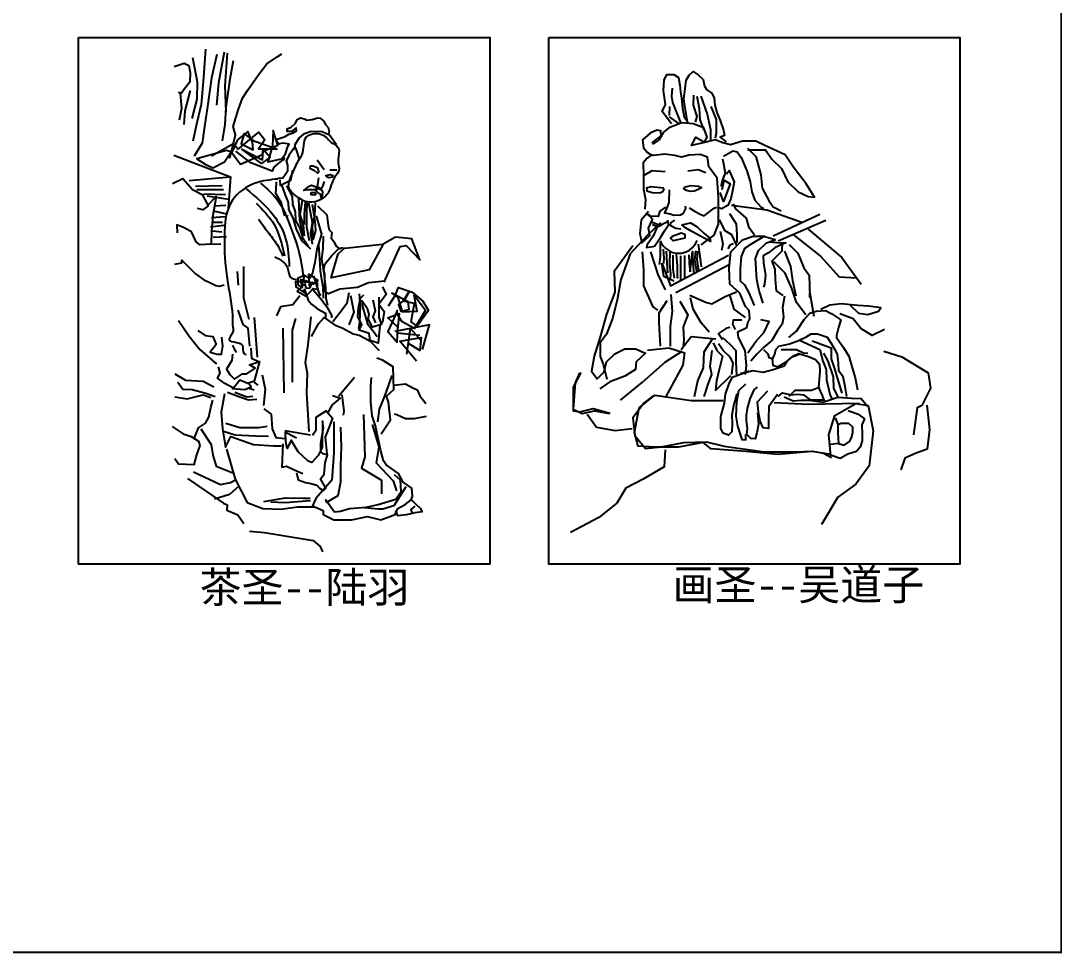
# Model space of a CAD drawing. Header units: millimetres. Extents: x 8114 to 28843, y -5961 to 7687.
# Drawn here: x 20383 to 28843, y -5961 to 1615 of the extents above; entities that cross this region are included whole.
import ezdxf

# ---------------------------------------------------------------- set-up
doc = ezdxf.new("R2010")
doc.units = ezdxf.units.MM
doc.layers.add('PUB_TEXT', color=7, linetype='Continuous', lineweight=0)
doc.layers.add('y', color=3, linetype='Continuous')
doc.layers.add('图层1', color=1, linetype='Continuous')
doc.styles.add('样式 2', font='SimSun.ttf')

msp = doc.modelspace()

# ---------------------------------------------------------------- linework, layer by layer
at = {"color": 3}
for points in [[(20852.7, 1478.1), (24192.1, 1478.1), (24192.1, -2799.7), (20852.7, -2799.7)], [(24671.5, 1478.1), (28010.8, 1478.1), (28010.8, -2799.7), (24671.5, -2799.7)]]:
    msp.add_lwpolyline(points, close=True, dxfattribs=at)
at = {"layer": 'PUB_TEXT', "const_width": 16.1}
msp.add_lwpolyline([(28835, -5952.5), (8121.7, -5952.5), (8121.7, 7678.8), (28835, 7678.8)], close=True, dxfattribs=at)
at = {"layer": '图层1', "color": 3}
for points in [[(21883.8, 1384.5), (21865.4, 1121), (21847, 934.1), (21810.2, 774.8), (21779.5, 636.9)], [(22034.1, 1360), (21988.1, 1111.8), (21972.8, 928)], [(21629.3, 1243.6), (21709, 1271.1), (21748.9, 1252.8), (21758.1, 1194.5), (21755, 1114.9), (21712.1, 1062.8), (21687.5, 1026), (21663, 1032.2)], [(21776.5, 1317.1), (21816.3, 1117.9), (21813.3, 977), (21773.4, 820.7)], [(21975.8, 1341.6), (21932.9, 1151.6), (21899.2, 918.8), (21877.7, 774.8), (21856.2, 621.6), (21791.8, 514.3)], [(22107.7, 1289.5), (22080.1, 1139.4), (22049.4, 912.7), (22040.2, 771.7), (22018.8, 640)], [(22058.6, 1350.8), (22040.2, 1087.3), (22049.4, 872.8)], [(22080.1, 499), (22126.1, 689), (22107.7, 756.4), (22150.6, 897.3), (22184.4, 986.2), (22230.4, 1056.7), (22310.1, 1173.1), (22380.7, 1265), (22466.5, 1323.2), (22503.3, 1347.7)], [(25802.3, 778), (25776.2, 924.8), (25769.6, 980.2), (25779.4, 1061.8), (25789.2, 1133.5), (25812.1, 1172.6), (25844.7, 1202), (25887.1, 1175.9), (25926.3, 1136.8), (25936.1, 1084.6), (25955.7, 1055.2), (25998.1, 1025.9), (26014.5, 986.8), (26021, 928.1), (26037.3, 869.4), (26063.4, 804.1), (26092.8, 725.9), (26099.3, 683.5), (26063.4, 670.4), (26112.4, 631.3)], [(25668.4, 778), (25593.4, 879.1), (25619.5, 934.6), (25603.2, 1048.7), (25609.7, 1133.5), (25632.5, 1179.2), (25688, 1179.2), (25727.2, 1153.1), (25737, 1091.1), (25743.5, 1038.9), (25750, 986.8), (25759.8, 902), (25772.9, 833.5), (25802.3, 794.3)], [(21678.3, 1023), (21687.5, 903.5), (21669.1, 808.5)], [(21758.1, 1047.5), (21715.1, 882), (21705.9, 771.7)], [(25675, 1068.3), (25668.4, 999.8), (25678.2, 950.9), (25743.5, 787.8)], [(25848, 1009.6), (25844.7, 928.1), (25874.1, 836.7), (25861, 791.1)], [(25874.1, 1003.1), (25893.7, 902), (25900.2, 810.7), (25932.8, 725.9)], [(25906.7, 1003.1), (25959, 856.3), (25985.1, 732.4), (25985.1, 641.1)], [(25652.1, 918.3), (25648.9, 846.5)], [(25988.3, 918.3), (26030.8, 813.9), (26030.8, 703), (26024.2, 660.6)], [(22525.2, 479.1), (22505, 497.5), (22534.4, 534.2), (22552.8, 593.1), (22562.1, 611.5), (22534.4, 618.9), (22508.7, 620.7), (22484.7, 615.2), (22479.2, 613.3), (22468.2, 626.2), (22460.8, 640.9), (22466.3, 653.8), (22506.8, 666.7), (22530.8, 675.9), (22560.2, 692.4), (22589.7, 701.6), (22622.8, 721.9), (22621, 745.8), (22582.3, 716.3), (22545.5, 716.3), (22545.5, 736.6), (22580.5, 751.3), (22613.6, 782.6), (22628.3, 812), (22654.1, 826.7), (22694.6, 815.7), (22700.1, 808.3), (22749.9, 812), (22792.2, 826.7), (22816.1, 824.9), (22841.9, 801), (22858.5, 773.4), (22880.6, 747.6), (22887.9, 716.3), (22882.4, 692.4)], [(26289.5, 565.1), (26433.8, 565.1), (26484.3, 489.4), (26563.6, 413.7), (26614.1, 305.6), (26697.1, 226.3), (26780, 186.7), (26830.5, 183.1), (26762, 291.2), (26657.4, 428.1), (26592.5, 525.4), (26426.5, 601.1), (26354.4, 637.1), (26246.2, 637.1), (26148.8, 608.3), (26087.5, 622.7), (26022.6, 648), (25925.2, 622.7), (25831.4, 601.1), (25867.5, 669.6), (25936, 629.9), (25957.6, 669.6), (25932.4, 745.2), (25845.8, 777.7), (25752, 784.9), (25647.4, 745.2), (25604.2, 709.2), (25568.1, 648), (25521.2, 615.5), (25514, 626.3), (25586.1, 680.4), (25582.5, 720), (25550.1, 727.2), (25495.9, 702), (25434.6, 648), (25441.5, 583.7), (25473.6, 544.5), (25512.9, 520.7)], [(25648.9, 833.5), (25727.2, 781.3)], [(21932.6, 517.6), (22110.7, 618.7), (22149.3, 570.6), (22317.8, 710.1), (22365.9, 647.5), (22313, 575.4), (22390, 575.4), (22462.2, 570.6), (22284.1, 633.1), (22197.4, 700.4), (22173.3, 613.9), (22269.6, 565.8), (22264.8, 628.3), (22226.3, 714.9), (22144.4, 647.5), (22096.3, 546.5), (22053, 560.9), (21812.2, 493.6), (21879.6, 450.3), (21942.2, 421.4), (22038.5, 469.5), (22091.5, 551.3), (22168.5, 450.3), (22346.7, 527.3), (22351.5, 570.6), (22409.3, 508), (22337.1, 455.1), (22178.2, 570.6), (22346.7, 484), (22351.5, 556.1), (22471.9, 604.2), (22433.4, 724.5), (22428.5, 599.4), (22390, 469.5), (22524.8, 498.4), (22438.2, 426.2), (22423.7, 392.6), (22250.4, 459.9), (22130, 556.1)], [(22948.7, 606), (22889.8, 686.9), (22830.9, 712.7), (22742.5, 716.3), (22679.9, 694.3), (22644.9, 664.8), (22609.9, 606), (22609.9, 569.2)], [(21626.6, 523.3), (22086.8, 346.2), (22068, 89.9)], [(22646, 489.8), (22623.7, 566.4), (22610.9, 591.9), (22591.7, 566.4), (22563, 524.9), (22553.4, 502.6), (22537.4, 477), (22550.2, 441.9), (22550.2, 390.9), (22511.9, 336.6), (22470.4, 333.4)], [(25910.7, -205), (26016.4, -127.8), (26049.9, -37.7), (26049.9, 26.6), (26049.9, 106.4), (26049.9, 181.1), (26039.6, 336.1), (25972.6, 428.8), (25962.3, 506), (25903, 529.2), (25812.8, 524), (25751, 506), (25696.9, 521.4), (25614.5, 531.7), (25524.3, 521.4), (25506.2, 526.6), (25472.8, 498.3), (25439.3, 459.7), (25441.8, 351.6), (25441.8, 246), (25457.3, 163.7), (25452.1, 83.9)], [(26091.1, 514.6), (26166.8, 557.9), (26202.9, 550.7), (26235.4, 503.8), (26282.3, 395.7), (26307.5, 305.6), (26321.9, 226.3), (26347.2, 157.9), (26397.7, 100.2), (26419.3, 89.4)], [(26285.9, 579.5), (26354.4, 511), (26394.1, 363.3), (26404.9, 255.2), (26462.6, 150.7), (26495.1, 103.8), (26560, 71.4)], [(22808, 382.7), (22794.9, 416.3), (22757.5, 435), (22733.2, 435), (22731.4, 418.2), (22768.7, 397.7), (22793, 377.1), (22804.2, 384.6)], [(22847.2, 403.3), (22791.2, 483.5)], [(26083.9, 493), (26094.7, 439), (26105.5, 377.7), (26087.5, 330.8), (26069.5, 269.6)], [(21751.1, 316), (22083.1, 346.2)], [(22486.3, 323.9), (22489.5, 276), (22540.6, 304.7), (22575.8, 320.7), (22591.7, 403.6)], [(22800.5, 339.8), (22794.9, 300.6), (22791.2, 268.9), (22813.6, 255.8), (22828.5, 255.8), (22839.7, 276.3), (22849.1, 309.9)], [(22862.2, 358.5), (22899.5, 365.9), (22916.4, 356.6), (22914.5, 343.5), (22884.6, 339.8), (22867.8, 347.3), (22860.3, 362.2)], [(22893.9, 405.1), (22950, 405.1)], [(25617, 387.6), (25508.8, 395.3), (25449.6, 361.9)], [(25802.5, 395.3), (25885, 405.6), (25946.8, 382.4)], [(26116.3, 370.5), (26138, 399.3), (26177.7, 305.6), (26166.8, 248), (26152.4, 168.7), (26127.2, 114.6), (26076.7, 85.8), (26044.2, 96.6)], [(21615.1, 292.7), (21698.1, 334.2), (21777.3, 243.7), (21856.5, 202.3), (21905.5, 111.8), (21860.3, 77.9), (21818.8, 89.2)], [(21802.3, 271), (22018.8, 276.3)], [(22457.3, 305.8), (22455.6, 242.8), (22452.2, 215.6), (22494.8, 140.7), (22522.1, 38.6), (22554.4, 26.7)], [(22501.5, 282.3), (22527, 207.4), (22554.3, 139.3), (22557.7, 81.4), (22591.8, 13.4), (22620.7, -76.9), (22663.6, -169.4), (22735.1, -237.5)], [(22540.8, 273.5), (22586.8, 188.4), (22590.2, 123.7), (22610.7, 62.4), (22614.1, -7.4), (22649.8, -70.3), (22672, -145.2), (22718, -213.3)], [(22773.9, 241.1), (22719.9, 242.3), (22681.6, 235.1), (22725.9, 269.9), (22745.1, 278.2), (22783.5, 266.3), (22783.5, 245.9)], [(25606.7, 253.7), (25501.1, 266.6), (25465, 253.7), (25467.6, 233.2), (25511.4, 220.3), (25573.2, 217.7), (25599, 228), (25611.9, 251.2)], [(25771.6, 264), (25825.7, 276.9), (25887.6, 271.8), (25913.3, 261.5), (25897.9, 248.6), (25856.6, 230.6), (25823.1, 228), (25792.2, 235.7), (25769, 248.6), (25771.6, 261.5)], [(26080.3, 244.4), (26098.3, 320), (26145.2, 291.2), (26091.1, 147.1), (26065.8, 219.1)], [(21901.8, 115.6), (21969.7, 187.2), (21943.3, 32.7), (21932, -91.7), (21928.2, -201), (21837.6, -204.8), (21807.5, -182.1), (21769.7, -99.2), (21705.6, -65.3), (21649, -42.7), (21652.8, -106.8)], [(21812.8, 244.6), (22029.4, 244.6)], [(21865.7, 207.7), (22045.2, 202.4)], [(21897.3, 191.8), (22071.6, 165.5)], [(22637.9, 181.3), (22641, 99), (22647.4, -2.4), (22675.9, -125.9)], [(22740.3, 200.4), (22743.9, 220.7), (22773.9, 219.6), (22782.3, 207.6), (22771.5, 196.8), (22746.3, 200.4), (22737.9, 205.2)], [(22772.7, 239.9), (22787.1, 247.1), (22805.1, 251.9), (22825.5, 241.1), (22833.8, 224.3), (22830.3, 195.6), (22823.1, 175.2), (22819.5, 198), (22812.3, 210), (22796.7, 219.6), (22781.1, 232.7), (22778.7, 242.3)], [(25650.5, 240.9), (25648, 137.9), (25627.3, 89), (25611.9, 55.6), (25658.3, 45.3), (25689.2, 35), (25743.3, 37.5), (25766.5, 53), (25784.5, 89), (25781.9, 109.6)], [(21954.1, 110.2), (22049.1, 115.6)], [(22669.6, 152.8), (22650.5, 42), (22675.9, -46.7), (22685.4, -132.2)], [(22691.8, 140.2), (22685.4, 45.1), (22685.4, -40.4)], [(22707.6, 146.5), (22704.4, 45.1), (22704.4, -59.4), (22726.6, -170.3)], [(22720.3, 137), (22748.8, -24.6), (22736.2, -110.1), (22748.8, -198.8)], [(22774.2, 137), (22767.9, 35.6), (22748.8, -53.1), (22755.2, -167.1)], [(22748.8, 121.2), (22771, -11.9), (22777.4, -87.9), (22758.3, -157.6)], [(22791.9, 111.5), (22870, 37.7), (22878.7, -49), (22887.4, -83.7), (22909.1, -105.4), (22904.8, -148.8), (22922.1, -174.8), (22939.5, -205.2), (22948.2, -218.2), (22978.6, -239.9)], [(25619.6, 101.9), (25573.2, 68.4), (25560.4, 24.7), (25493.4, 27.2), (25472.8, 45.3)], [(25812.8, 94.2), (25861.8, 65.9), (25903, 42.7), (25933.9, 29.8), (25959.7, 50.4), (26016.4, 91.6), (26034.4, 101.9)], [(26156.1, 116.5), (26444.7, 77.7), (26729, -21.3)], [(26342.3, -126.4), (26301, -67.4), (26277.3, 12.3), (26191.7, 86.1), (26173.9, 127.4)], [(21932.4, 18), (22043.7, 26.1)], [(21948.7, 69.5), (22054.5, 47.8)], [(22783.2, 29.1), (22826.6, -118.4), (22787.5, -239.9), (22770.2, -348.3), (22748.5, -443.7), (22726.8, -478.4), (22696.4, -456.7)], [(25482, 64.1), (25422.4, -6.2), (25411.5, -114.5), (25427.8, -190.2), (25492.8, -130.7), (25482, -71.2), (25514.5, -0.8), (25482, 42.5)], [(26203.5, -185.4), (26203.5, -120.5), (26197.6, -37.9), (26144.4, 47.7)], [(26496.4, -133.1), (26875.5, 43.3)], [(21924.2, -58), (22032.8, -44.4)], [(21943.2, -20), (22022, -20)], [(25579, -27.2), (25471.8, -129.2), (25334, -277.2), (25257.4, -486.3), (25226.7, -654.6), (25191, -802.6), (25139.9, -930.1), (25088.9, -1001.5), (25088.9, -1113.7), (25114.4, -1174.9), (25145, -1297.4)], [(25644.5, -17), (25552.4, -60.3), (25519.9, -136.1), (25471.1, -206.5), (25465.7, -228.1), (25530.7, -217.3), (25579.5, -146.9), (25612, -92.8), (25644.5, -44.1), (25639.1, -6.2)], [(25498.2, -17), (25584.9, -49.5), (25557.8, -60.3), (25514.5, -44.1)], [(25694.3, -6.2), (25660.8, -26.8), (25658.3, -44.8), (25704.6, -70.6), (25745.9, -75.7)], [(25752.8, -44.1), (25823.2, -27.9), (25877.4, -60.3), (25931.1, -111), (25980.3, -152.3), (25985.8, -179.4), (25899, -132.9), (25834.7, -96.9), (25783.3, -66.1), (25752.8, -44.1)], [(26200.5, -212), (26159.2, -123.5), (26106, -91), (26058.7, -2.5)], [(26535.2, -171.9), (26922.8, -4)], [(26780.7, -77.2), (27052.1, -309.6), (27211.4, -524.7)], [(21940.5, -90.5), (22016.5, -98.6)], [(21946, -142), (22054.5, -136.6)], [(22839.6, -135.8), (22835.3, -235.5), (22826.6, -322.3), (22844, -430.7), (22857, -552.1), (22861.3, -638.9), (22874.4, -695.3)], [(23334.6, -508.8), (23464.8, -218.2), (23512.6, -209.5), (23625.4, -326.6), (23560.3, -157.5), (23425.7, -144.4), (23325.9, -200.8), (23213, -409), (22904.8, -474.1), (22961.2, -278.9), (23013.3, -231.2), (23321.5, -200.8)], [(25673.7, -134.9), (25748.4, -106.6), (25776.8, -119.5), (25776.8, -150.4), (25681.4, -173.5), (25660.8, -150.4), (25681.4, -134.9)], [(26064.6, -94), (26085.3, -197.3), (26076.4, -250.4)], [(26270.4, -1260.1), (26278.2, -1186.7), (26266.6, -1062.9), (26212.4, -958.6), (26208.5, -912.2), (26282, -877.4), (26289.8, -838.7), (26305.2, -807.8), (26301.4, -738.2), (26270.4, -707.3), (26224, -599.1), (26142.7, -525.6), (26138.9, -394.2), (26150.5, -262.7), (26247.2, -166.1), (26332.3, -135.2), (26425.2, -135.2), (26316.9, -200.9), (26262.7, -235.7), (26235.6, -301.4), (26227.9, -401.9), (26227.9, -498.6), (26262.7, -529.5), (26297.5, -595.2), (26340.1, -699.6)], [(26413.6, -680.2), (26382.6, -579.7), (26363.3, -487), (26351.7, -316.9), (26374.9, -251.1), (26440.7, -189.3), (26487.1, -173.8), (26510.3, -166.1), (26436.8, -142.9), (26382.6, -135.2)], [(26660.1, -124.5), (26879.8, -296.7), (27030.5, -464.5), (27172.7, -473.1)], [(21940.5, -199), (22008.4, -196.3)], [(22800.6, -205.2), (22809.2, -317.9), (22813.6, -417.7), (22822.3, -469.7), (22835.3, -552.1), (22839.6, -621.5), (22839.6, -638.9)], [(23338.9, -500.1), (23208.7, -513.1), (23117.5, -552.1), (22974.2, -565.2), (22883.1, -604.2), (22848.3, -578.2), (22852.7, -504.4), (22852.7, -443.7), (22844, -413.3), (22852.7, -361.3), (22909.1, -291.9), (22965.5, -235.5), (23004.6, -226.8)], [(25356.2, -212.6), (25203, -421.7), (25208.1, -590), (25141.7, -768.6), (25090.7, -952.2), (25039.6, -1110.3), (25019.2, -1232.8), (25065.1, -1294), (25121.3, -1237.9), (25141.7, -1156.2), (25208.1, -1089.9), (25289.8, -1049.1), (25376.6, -1049.1), (25458.3, -1084.8), (25381.7, -1156.2), (25376.6, -1217.5), (25289.8, -1273.6), (25167.3, -1319.5), (25085.6, -1375.6)], [(25576.6, -185), (25578.4, -300), (25569.3, -365.7)], [(25600.3, -239.7), (25605.8, -314.6), (25604, -358.4)], [(25885.3, -199.6), (25896.2, -279.9), (25910.9, -383.9)], [(26173.9, -197.3), (26144.4, -209.1), (26126.7, -238.6)], [(26467.8, -181.6), (26552.9, -189.3), (26599.3, -189.3), (26510.3, -228), (26456.2, -270.5), (26413.6, -293.7), (26417.5, -355.5), (26432.9, -452.2), (26425.2, -525.6), (26417.5, -548.8)], [(26576.1, -618.4), (26521.9, -579.7), (26514.2, -487), (26510.3, -405.8), (26487.1, -336.2), (26568.4, -255), (26572.2, -185.4)], [(26625.3, -201.8), (26695.7, -272.2), (26744.4, -391.2), (26787.8, -450.8), (26793.2, -629.4), (26793.2, -596.9), (26825.7, -786.3)], [(21633.3, -362.2), (21691.4, -351.6), (21691.4, -330.5), (21802.3, -441.3), (21870.9, -488.8), (21913.2, -509.9), (21966, -536.3), (21997.7, -541.6), (22034.7, -531)], [(25558.1, -737.6), (25520.2, -710.5), (25444.3, -537.4), (25444.3, -407.5), (25433.5, -261.3)], [(25498.5, -261.3), (25558.1, -445.4), (25617.7, -569.8)], [(25590.6, -353.3), (25661, -537.4), (26132.3, -288.4)], [(25625.9, -258), (25631.4, -351.1), (25636.8, -433.2)], [(25655.1, -265.3), (25653.3, -360.2), (25660.6, -444.1), (25658.8, -482.5)], [(25678.9, -289), (25680.7, -402.2), (25689.8, -477)], [(25706.3, -283.5), (25715.4, -376.6), (25715.4, -469.7), (25722.7, -475.2)], [(25742.8, -294.5), (25742.8, -374.8), (25742.8, -469.7), (25742.8, -502.5)], [(25773.8, -292.7), (25773.8, -389.4), (25773.8, -469.7)], [(25810.4, -287.2), (25812.2, -356.5), (25821.3, -425.9)], [(25821.3, -425.9), (25839.6, -259.8), (25839.6, -331), (25850.6, -435)], [(25863.4, -254.3), (25856.1, -331), (25874.3, -429.5)], [(25879.8, -258), (25874.3, -325.5), (25888.9, -413.1)], [(26587.3, -255.9), (26636.1, -380.4), (26652.3, -494.1), (26679.4, -618.5)], [(22140.3, -421), (22148.9, -532.9)], [(22192, -382.3), (22192, -636.3), (22235.1, -808.5)], [(25688.1, -499.5), (25606.8, -461.6), (25590.6, -353.3)], [(25704.3, -591.5), (26137.7, -364.2)], [(26760.7, -775.5), (26684.9, -672.7), (26646.9, -559), (26592.8, -434.5), (26500.7, -342.5)], [(22674.7, -556.5), (22635.6, -530.5), (22635.6, -474.1), (22687.7, -452.4), (22666, -534.8), (22657.3, -487.1), (22726.8, -504.4), (22726.8, -539.1), (22722.4, -443.7), (22796.2, -495.8), (22774.5, -513.1), (22757.1, -526.1), (22748.5, -508.8), (22726.8, -556.5), (22700.7, -560.8), (22692, -521.8), (22626.9, -582.5), (22700.7, -621.5), (22757.1, -560.8), (22791.9, -565.2), (22791.9, -517.4), (22613.9, -504.4), (22618.2, -547.8), (22696.4, -599.9)], [(22761.5, -456.7), (22804.9, -595.5), (22817.9, -617.2)], [(22670.3, -586.8), (22687.7, -569.5), (22718.1, -656.2), (22744.1, -686.6), (22791.9, -725.6), (22857, -760.3), (22857, -795)], [(22748.5, -560.8), (22822.3, -647.6), (22870, -708.3), (22909.1, -782), (22904.8, -799.4)], [(23321.5, -547.8), (23351.9, -608.5), (23291.1, -686.6), (23334.6, -747.3), (23321.5, -834.1), (23299.8, -860.1), (23291.1, -946.8), (23286.8, -1003.2), (23221.7, -981.5), (23213, -925.1), (23130.5, -899.1), (23152.2, -851.4), (23121.8, -790.7), (23126.2, -717), (23143.5, -638.9), (23169.6, -612.9)], [(23368.7, -701.1), (23422.1, -623.6), (23451.2, -550.9), (23562.8, -589.7), (23650.1, -662.4), (23693.8, -739.9), (23601.6, -865.9), (23553.1, -832), (23582.2, -681.8), (23490, -662.4), (23538.5, -584.8), (23499.7, -652.7), (23451.2, -691.5), (23470.6, -744.8), (23538.5, -730.2), (23528.8, -667.2), (23397.9, -599.4), (23446.4, -633.3), (23480.3, -749.6), (23601.6, -744.8), (23577.3, -613.9), (23669.5, -735.1), (23582.2, -885.3), (23480.3, -832), (23441.5, -769), (23441.5, -739.9), (23412.4, -802.9), (23363.9, -909.5), (23441.5, -996.8), (23446.4, -875.6), (23363.9, -798.1), (23456.1, -764.1), (23441.5, -919.2), (23625.8, -938.6)], [(25818.1, -613.1), (25953.5, -672.7), (25996.9, -683.5), (26105.2, -623.9), (26197.3, -586.1)], [(22648.8, -619), (22592.8, -692.2), (22493.6, -709.5), (22459.2, -782.6)], [(23048, -595.5), (23030.7, -682.3), (22978.6, -756), (22917.8, -829.7)], [(23061, -617.2), (23087.1, -751.7), (23048, -855.8)], [(23130.5, -604.2), (23139.2, -699.6), (23134.9, -834.1), (23126.2, -886.1)], [(23291.1, -630.2), (23291.1, -708.3), (23291.1, -795), (23312.9, -851.4), (23239, -873.1), (23204.3, -808), (23213, -769), (23200, -725.6), (23152.2, -660.6), (23160.9, -717), (23200, -847.1), (23252.1, -912.1), (23278.1, -951.2)], [(23243.4, -651.9), (23260.8, -743), (23243.4, -790.7), (23265.1, -838.4)], [(25579.7, -1029.8), (25568.9, -840.4), (25568.9, -759.2), (25633.9, -656.4)], [(25661, -1029.8), (25661, -867.5), (25677.3, -748.4), (25666.4, -607.7)], [(25736.8, -661.8), (25801.9, -775.5), (25763.9, -872.9), (25769.3, -981.1), (25763.9, -1024.4)], [(25975.2, -916.2), (25910.2, -840.4), (25845.2, -726.8), (25823.5, -634.8)], [(26143.1, -618.5), (26175.6, -726.8), (26267.7, -797.1)], [(26587.7, -622.3), (26572.2, -715), (26580, -792.3), (26568.4, -850.3), (26529.7, -904.5), (26483.2, -981.8), (26417.5, -1039.8), (26363.3, -1093.9), (26313, -1151.9)], [(22144.6, -735.3), (22187.7, -851.5), (22226.5, -881.7), (22239.4, -1028)], [(26622.9, -958.1), (26684.8, -907.8), (26746.7, -811.2), (26793.1, -761), (26843.4, -745.5), (26920.8, -737.8), (26971.1, -764.8), (27044.6, -815.1), (27025.3, -876.9), (27009.8, -942.6), (27009.8, -958.1), (27033, -992.9), (27067.8, -1039.3), (27110.4, -1108.9), (27133.6, -1193.9), (27160.7, -1286.7), (27180.1, -1383.3)], [(27122, -695.2), (27187.8, -761), (27265.2, -772.5), (27350.3, -745.5), (27369.7, -718.4), (27272.9, -703), (27183.9, -699.1), (27048.5, -683.6), (26955.6, -695.2), (26882.1, -730)], [(21662.6, -821), (21750.3, -946.9), (21838, -1056.4), (21964, -1165.9), (21975, -1165.9)], [(22278.2, -795.6), (22304, -1118.5)], [(22614.3, -804.2), (22588.5, -898.9), (22588.5, -1320.8)], [(22739.3, -791.3), (22713.4, -1015.1), (22691.9, -1161.5), (22709.1, -1247.6), (22704.8, -1406.9), (22722.3, -1721.9)], [(22744.1, -951.2), (22800.6, -847.1), (22848.3, -795), (22930.8, -855.8), (23000.3, -881.8), (23082.8, -929.5), (23130.5, -938.2), (23217.3, -985.9), (23295.5, -1063.9)], [(26240.6, -818.8), (26170.2, -818.8), (26164.8, -851.3), (26186.5, -894.5)], [(26289.8, -1082.3), (26355.5, -989.5), (26421.3, -916.1), (26463.9, -827.1), (26394.2, -815.5)], [(27400.6, -892.4), (27300, -942.6), (27207.1, -884.7), (27145.2, -807.3), (27036.9, -764.8)], [(21820.9, -901.5), (21880, -940.9), (21942, -949.3), (21970.2, -1014), (21922.3, -1078.8), (21978.6, -1092.8), (22012.4, -1092.8), (22023.7, -1028.1), (22015.2, -954.9)], [(22510.9, -881.7), (22519.5, -1406.9)], [(23645.2, -1054.9), (23703.5, -856.2), (23422.1, -909.5)], [(23519.1, -1093.7), (23548.2, -885.3), (23630.7, -977.4)], [(26143.1, -878.3), (26116, -883.7), (26051, -927), (26083.5, -975.7)], [(23596.7, -1151.8), (23460.9, -987.1), (23635.5, -958), (23625.8, -1064.6), (23533.7, -1006.5)], [(25748.1, -1055.8), (25828.1, -949.3), (26028, -969.3)], [(25856.4, -1437.9), (25883.5, -1310.4), (25929.9, -1206), (25933.8, -1074.5), (26003.4, -970.2)], [(26007.3, -1001.1), (26038.3, -1062.9), (26084.7, -1109.3), (26057.6, -1217.6), (26034.4, -1310.4), (26026.6, -1387.7)], [(26158.2, -1260.1), (26169.8, -1163.5), (26146.6, -1117.1), (26088.6, -1062.9), (26049.9, -1008.8)], [(26084.7, -958.6), (26142.7, -1012.7), (26193, -1062.9), (26193, -1159.6), (26196.9, -1264)], [(27094.9, -1437.5), (27079.4, -1356.3), (27064, -1279), (27029.1, -1232.6), (27025.3, -1166.9), (27017.5, -1093.4), (26998.2, -1058.6), (26971.1, -1012.2), (26936.3, -958.1), (26855, -931), (26800.8, -931), (26758.3, -958.1), (26696.4, -989), (26626.7, -1012.2), (26537.7, -1031.6), (26514.5, -1058.6), (26506.8, -1097.3), (26487.4, -1132.1), (26491.3, -1182.3), (26533.9, -1197.8), (26599.6, -1155.3), (26665.4, -1105), (26700.2, -1089.5), (26781.5, -1112.7), (26839.5, -1135.9), (26870.5, -1174.6), (26874.4, -1232.6), (26862.8, -1364), (26893.7, -1429.7), (26909.2, -1476.1), (26916.9, -1480)], [(26708, -981.3), (26874.4, -1054.7), (26897.6, -1151.4), (26924.7, -1217.1), (26928.5, -1302.2), (26959.5, -1429.7), (26975, -1460.6)], [(26812.5, -985.2), (26967.2, -1043.1), (26967.2, -1132.1), (26994.3, -1213.2), (27025.3, -1321.5), (27052.4, -1410.4)], [(22101.6, -1094.3), (22097.3, -1145.9), (22054.2, -1214.8), (22080.1, -1257.9), (22118.8, -1296.6), (22183.5, -1253.6), (22218, -1253.6), (22286.9, -1206.2), (22239.5, -1180.4), (22321.4, -1154.6), (22278.3, -1313.8), (22226.6, -1331.1), (22161.9, -1305.2), (22110.2, -1369.8), (22041.3, -1331.1), (21980.9, -1288), (22002.5, -1249.3), (21989.6, -1197.6)], [(22252.3, -1045.3), (22256.6, -1127.1), (22312.7, -1152.9)], [(25255, -1468.5), (25434.9, -1322.1), (25621.5, -1155.7), (25754.8, -1069.1)], [(25474.9, -1062.5), (25648.2, -1042.5), (25774.8, -1082.4), (25761.5, -1182.3), (25621.5, -1441.9)], [(25933.8, -1437.9), (25968.6, -1329.7), (25995.7, -1260.1), (25984.1, -1194.4), (25999.6, -1062.9)], [(26155.7, -1283.8), (26260.6, -1245.3), (26328.9, -1227), (26414.8, -1238.8), (26495.1, -1217.4), (26585.8, -1188.6), (26610.6, -1148.8), (26649, -1114.4), (26714.6, -1091.2)], [(26417.5, -1055.2), (26452.3, -1090), (26460, -1120.9), (26498.7, -1132.5)], [(26560.9, -1054.7), (26684.8, -1054.7), (26742.8, -1081.8), (26777.6, -1085.7)], [(26905.3, -1085.7), (26940.1, -1151.4), (26982.7, -1279), (26986.6, -1371.7), (27021.4, -1441.3)], [(27393.5, -1068.3), (27539.9, -1115.6), (27755.3, -1244.7), (27772.5, -1369.5), (27703.6, -1511.5), (27664.8, -1528.7), (27634.7, -1748.2)], [(23309.2, -1741.3), (23385.6, -1626.7), (23369.2, -1484.9), (23352.8, -1435.8), (23412.9, -1381.3), (23407.4, -1195.8), (23320.1, -1141.3), (23276.4, -1124.9)], [(21635.4, -1253.3), (21721.8, -1305.9), (21864.7, -1313.4), (21951.1, -1358.5)], [(22342.8, -1260.5), (22368.7, -1376.8), (22355.7, -1510.2)], [(23396.5, -1266.7), (23336.5, -1435.8), (23292.8, -1539.5), (23281.9, -1643.1)], [(24933.5, -1244), (24869.7, -1362.5), (24869.7, -1553.9), (24924.4, -1563.1), (25033.9, -1535.7), (25170.7, -1572.2)], [(24921.7, -1244.2), (24886, -1325.8), (24870.7, -1540.1), (24942.1, -1575.8), (25044.3, -1555.4), (25161.7, -1575.8)], [(26026.6, -1387.7), (26150.5, -1267.8)], [(26228.5, -1251.7), (26299.1, -1230.3)], [(21657.9, -1320.9), (21699.3, -1377.3), (21774.5, -1381), (21887.2, -1411.1), (21962.4, -1437.3)], [(22097.4, -1373.7), (22201.9, -1381), (22252.9, -1359.1), (22226.2, -1325.1)], [(22274.8, -1320.3), (22308.8, -1344.5)], [(22926.4, -1643.5), (22926.4, -1894.5), (22910, -2118.1), (22779, -2265.4), (22751.7, -2325.4), (22839.1, -2363.6), (22839.1, -2396.3), (22926.4, -2439.9), (23068.4, -2439.9), (23199.4, -2412.7), (23308.6, -2439.9), (23423.3, -2396.3), (23445.1, -2347.2), (23505.2, -2314.5), (23554.3, -2276.3), (23565.2, -2249), (23559.8, -2183.6), (23488.8, -2134.5), (23450.6, -2063.6), (23352.3, -1992.7), (23330.5, -1959.9), (23308.6, -1878.1), (23264.9, -1676.3), (23237.6, -1594.5), (23226.7, -1479.9), (23226.7, -1354.4), (23232.2, -1283.5)], [(23092.9, -1282.8), (22963.6, -1437.8)], [(23412.4, -1345.7), (23509.4, -1336), (23562.8, -1365.1), (23601.6, -1384.5), (23625.8, -1432.9), (23674.4, -1495.9)], [(26200.8, -1414.7), (26173.7, -1511.4), (26158.2, -1588.7), (26162.1, -1654.4), (26158.2, -1724), (26131.1, -1751), (26088.6, -1735.6), (26069.2, -1696.9), (26069.2, -1600.3), (26100.2, -1492), (26107.9, -1418.6), (26135, -1341.3), (26162.1, -1283.3)], [(26270.4, -1337.4), (26212.4, -1391.5), (26196.9, -1480.4), (26193, -1596.4), (26204.6, -1677.6), (26239.5, -1785.8), (26274.3, -1789.7), (26274.3, -1747.2)], [(21635.2, -1440.4), (21733.9, -1456.9), (21865.4, -1424), (21925.7, -1445.9)], [(22037.6, -1414.8), (22011.3, -1565), (22022.5, -1700.2), (22045.1, -1850.4), (22090.2, -1764), (22274.4, -1827.9), (22439.7, -1839.1), (22499.9, -1839.1)], [(22060.9, -1402.8), (22153.3, -1436.8), (22233.5, -1463.5), (22301.5, -1458.6)], [(22121.7, -1402.8), (22218.9, -1439.2), (22267.5, -1434.4)], [(22231, -1366.4), (22279.6, -1383.4)], [(22916.2, -1429.2), (22976.5, -1450.7), (22911.9, -1506.7), (22877.4, -1567)], [(22991.9, -1425.4), (23008.3, -1556.3), (23002.9, -1589)], [(25519.1, -1433), (25447.6, -1489.1), (25355.7, -1611.5), (25371, -1754.3), (25457.8, -1861.5), (25585.5, -1846.1), (25769.3, -1810.4), (25953.1, -1805.3), (26096.1, -1841), (26422.9, -1887), (26530.1, -1887), (26678.1, -1887), (26816, -1881.9), (26902.8, -1897.2), (26969.2, -1932.9)], [(26964, -1908), (26808.2, -1885.7), (26533.8, -1908), (26274.2, -1885.7), (25992.3, -1863.5), (25925.5, -1811.6), (25725.3, -1848.7), (25532.4, -1848.7), (25398.9, -1841.3), (25369.2, -1730.1), (25406.3, -1530), (25532.4, -1426.3), (25829.1, -1470.7), (26088.7, -1470.7)], [(26367.2, -1569.4), (26374.9, -1662.1), (26363.3, -1731.7), (26347.8, -1782), (26313, -1778.1), (26282, -1747.2), (26285.9, -1696.9), (26278.2, -1635.1), (26278.2, -1588.7), (26285.9, -1534.6), (26309.1, -1457.3), (26340.1, -1383.8), (26367.2, -1360.6)], [(26529.7, -1422.5), (26460, -1519.1), (26456.2, -1615.7), (26456.2, -1696.9), (26413.6, -1693.1), (26390.4, -1638.9), (26374.9, -1565.5), (26367.2, -1480.4), (26452.3, -1391.5)], [(26534.7, -1437.8), (26571.1, -1407.9), (26637.5, -1425), (26695.3, -1418.6), (26742.4, -1422.8), (26796, -1463.5), (26843.1, -1463.5), (26900.9, -1463.5)], [(26624.7, -1435.7), (26673.9, -1386.5), (26806.7, -1386.5), (26873.1, -1358.6)], [(21794.2, -1774.4), (21827, -1692.3), (21881.9, -1654), (21909.3, -1604.7), (21925.7, -1528), (21942.1, -1467.8)], [(26504.1, -1485.6), (26778.6, -1500.4), (27194, -1493)], [(26584.4, -1441.4), (26657.6, -1473.9), (26720.1, -1468.5), (26790.6, -1468.5), (26899.1, -1484.8), (27021.2, -1444.1), (27132.5, -1452.2), (27211.2, -1455), (27262.7, -1517.3)], [(26962.8, -1920.3), (26946.4, -1748.3), (26995.5, -1592.7), (27167.7, -1494.5), (27266, -1510.8), (27307, -1715.5), (27274.2, -2002.1), (27167.7, -2149.5), (27020.1, -2256), (26889, -2477.1)], [(27742.3, -1507.2), (27763.9, -1705.1), (27746.7, -1864.4), (27656.2, -1898.8), (27565.7, -1937.5), (27531.3, -2032.2)], [(22355.9, -1537.7), (22416.2, -1580.8), (22424.8, -1701.3), (22455, -1770.2), (22528.2, -1778.8)], [(22752.4, -1752.1), (22782.6, -1709), (22782.6, -1605.7), (22864.5, -1554), (22916.2, -1614.3), (22855.9, -1769.3), (22868.8, -1902.8)], [(23166.7, -1583.5), (23177.6, -1927.2), (23150.3, -2019.9), (23314.1, -2118.1), (23314.1, -2227.2)], [(23417.3, -1578.3), (23436.7, -1583.2), (23509.4, -1617.1), (23582.2, -1617.1), (23679.2, -1597.7)], [(24983, -1580.9), (25059.6, -1688), (25212.8, -1713.5), (25350.6, -1698.2)], [(27104.9, -1550.8), (27184.4, -1581.1), (27237.4, -1618.9), (27214.7, -1668), (27218.4, -1743.7), (27218.4, -1796.6), (27203.3, -1849.5), (27173, -1883.6), (27101.1, -1906.2), (27040.6, -1940.3), (26968.7, -1917.6)], [(21613.3, -1681.3), (21701, -1741.6), (21766.8, -1763.5), (21827, -1801.8), (21838, -1834.6), (21810.6, -1911.3), (21788.7, -1993.4), (21662.6, -1987.9), (21635.2, -1944.1)], [(22049, -1655.7), (22161.8, -1689.5), (22315.9, -1689.5), (22383.5, -1678.3)], [(22623.1, -2058.8), (22636, -2114.8), (22696.4, -2136.3), (22739.5, -2144.9), (22786.9, -2157.8), (22808.4, -2183.7), (22842.9, -2200.9), (22860.1, -2183.7), (22817, -2106.2), (22847.2, -2067.4), (22855.8, -1977), (22873.1, -1912.4), (22838.6, -1903.8), (22821.3, -1886.6), (22821.3, -1817.7), (22842.9, -1692.9), (22834.3, -1636.9), (22830, -1852.2), (22799.8, -1916.8), (22748.1, -1972.7), (22717.9, -1964.1), (22636, -1886.6), (22580, -1791.9), (22545.5, -1860.8), (22536.9, -1804.8), (22532.6, -1727.3), (22623.1, -1774.7)], [(22981, -1687.2), (22986.5, -1845.4), (22981, -1998.1), (22981, -2134.5), (22959.2, -2243.6), (22866.4, -2298.1), (22860.9, -2276.3), (22931.9, -2374.5), (22981, -2369), (23052, -2347.2), (23188.5, -2336.3), (23286.8, -2314.5), (23428.7, -2270.8), (23472.4, -2210.8), (23467, -2118.1), (23417.8, -2074.5)], [(23237.6, -1665.4), (23292.2, -1845.4), (23270.4, -1976.3), (23406.9, -2123.6), (23434.2, -2205.4)], [(26998.9, -1611.3), (27021.6, -1664.3), (27021.6, -1732.3), (27025.4, -1819.3), (26964.9, -1826.8)], [(27025.4, -1819.3), (27070.8, -1834.4), (27116.3, -1804.2), (27131.4, -1773.9), (27142.8, -1732.3), (27142.8, -1686.9), (27108.7, -1656.7), (27048.1, -1656.7), (27021.6, -1668)], [(21846, -1700.8), (21928.7, -1828.5), (21943.8, -1914.8), (21970.1, -2005), (22105.4, -2057.5)], [(22030.2, -1719.6), (22124.2, -1749.6), (22289.6, -1757.1), (22394.8, -1760.9)], [(22735.2, -1752.1), (22528.4, -1717.6)], [(22511.1, -1822), (22502.4, -2011.5), (22541.2, -2002.9), (22623.1, -2041.6), (22674.8, -2063.1)], [(22052.8, -1866), (22124.2, -2110.1), (22221.9, -2297.9), (22349.7, -2346.7), (22496.3, -2354.2), (22631.6, -2335.4), (22770.7, -2335.4)], [(25618.6, -1871.1), (25610.4, -2010.3), (25438.2, -2108.6), (25298.9, -2182.3), (25225.1, -2305.1), (25077.6, -2419.8), (24848.1, -2542.6)], [(21737, -2102.6), (22030.2, -2305.4), (22060.3, -2316.6), (22056.5, -2361.7), (22146.7, -2399.2), (22195.6, -2470.6)], [(21785.9, -2050), (22003.9, -2151.4), (22086.6, -2136.4), (22127.9, -2113.9), (22154.3, -2166.4), (22079.1, -2234), (21955, -2271.6)], [(23510.6, -2172.7), (23412.4, -2325.4), (23325, -2352.7), (23286.8, -2352.7), (23172.1, -2341.8)], [(22357.2, -2290.3), (22533.9, -2260.3), (22676.7, -2264.1), (22733.1, -2264.1)], [(22413.6, -2294.1), (22530.1, -2297.9), (22736.8, -2282.8)], [(23556.1, -2277.1), (23595.4, -2316.4), (23626.8, -2343.8), (23642.5, -2375.2), (23583.6, -2383.1), (23512.8, -2398.8), (23446.1, -2406.6), (23430.3, -2363.5)], [(23583.6, -2328.1), (23552.1, -2355.6), (23563.9, -2394.9)], [(22239.8, -2531.5), (22363.8, -2542.7), (22461.6, -2557.7), (22758.5, -2606.6), (22814.9, -2655.4), (22833.7, -2700.4)]]:
    msp.add_lwpolyline(points, dxfattribs=at)
msp.add_arc((25727.2, -113.6), 160.4, 201.86466, 339.52293, dxfattribs=at)
for points in [[(22903.9, 626), (22812, 695.6), (22701.9, 669.3), (22668.4, 528.2), (22646.8, 492.4), (22589.4, 372.8), (22560.6, 260.4), (22625.3, 186.2), (22725.8, 140.8), (22809.6, 157.5), (22876.6, 212.5), (22905.4, 281.9), (22934.1, 346.5), (22967.6, 399.1), (22960.4, 461.3), (22961.5, 583.8), (22903.9, 626)], [(22472.3, 329.4), (22287, 295), (22101.7, 157.2), (22037, -135.5), (22058.6, -480), (22101.5, -778.3), (22105.8, -877.4), (22105.8, -911.8), (22075.6, -976.4), (22136, -997.9), (22183.4, -1023.7), (22196.3, -1088.3), (22213.5, -1096.9)], [(22330.4, 295.7), (22468.3, 157.9), (22571.7, -53), (22670.8, -410.4), (22675.2, -457.7)], [(22214, 248.3), (22433.8, 37.4), (22537.2, -165), (22563.1, -380.2)], [(22295.9, 132.1), (22438.1, -35.8), (22524.3, -294.1)], [(22313.2, 2.9), (22399.3, -113.3), (22472.6, -216.6), (22511.4, -298.4)], [(22446.8, -302.8), (22550.2, -393.2), (22576, -470.7), (22623.4, -487.9)], [(22101.5, -1019.4), (22131.7, -1079.7)]]:
    msp.add_spline(points, degree=3, dxfattribs=at)

# ---------------------------------------------------------------- texts
at = {"layer": 'y', "char_height": 250, "attachment_point": 1, "style": '样式 2'}
for s, insert in [('{\\f宋体|b0|i0|c134|p54;茶圣--陆羽}', (21835, -2862.2)), ('{\\f宋体|b0|i0|c134|p54;画圣--吴道子}', (25677.7, -2841.3))]:
    msp.add_mtext(s, dxfattribs=dict(at, insert=insert))

doc.saveas('drawing.dxf')
